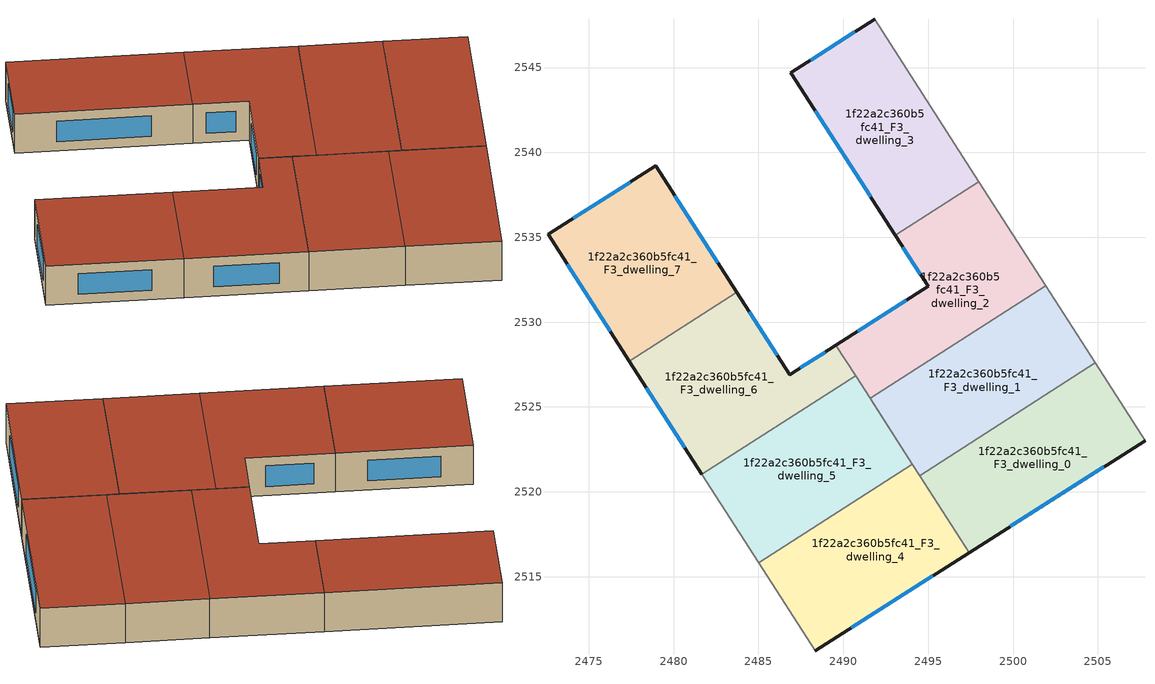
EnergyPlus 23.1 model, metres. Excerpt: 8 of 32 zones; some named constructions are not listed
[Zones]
1f22a2c360b5fc41_F3_dwelling_0
 floor to 1f22a2c360b5fc41_F2_dwelling_0 (EU_floor_Construction): 2504.84,2527.59 2507.77,2523.02 2497.41,2516.42 2494.5,2520.96 z9
 wall outside (EU_wall_Construction): 2497.41,2516.42 2507.77,2523.02 z9:12
 wall to 1f22a2c360b5fc41_F3_dwelling_1 (EU_wall_Construction): 2504.84,2527.59 2494.5,2520.96 z9:12
 wall adiabatic (EU_wall_Construction): 2507.77,2523.02 2504.84,2527.59 z9:12
 wall to 1f22a2c360b5fc41_F3_dwelling_4 (EU_wall_Construction): 2494.5,2520.96 2497.41,2516.42 z9:12
 window (EU_Window_Construction): 2499.84,2517.97 2505.34,2521.47 z9.7:11.3
 roof outside (EU_roof_Construction): 2507.77,2523.02 2504.84,2527.59 2494.5,2520.96 2497.41,2516.42 z12
1f22a2c360b5fc41_F3_dwelling_1
 floor to 1f22a2c360b5fc41_F2_dwelling_1 (EU_floor_Construction): 2501.92,2532.15 2504.84,2527.59 2494.5,2520.96 2491.57,2525.51 z9
 wall to 1f22a2c360b5fc41_F3_dwelling_2 (EU_wall_Construction): 2501.92,2532.15 2491.57,2525.51 z9:12
 wall adiabatic (EU_wall_Construction): 2504.84,2527.59 2501.92,2532.15 z9:12
 wall to 1f22a2c360b5fc41_F3_dwelling_5 (EU_wall_Construction): 2491.57,2525.51 2494.06,2521.64 z9:12
 wall to 1f22a2c360b5fc41_F3_dwelling_4 (EU_wall_Construction): 2494.06,2521.64 2494.5,2520.96 z9:12
 roof outside (EU_roof_Construction): 2504.84,2527.59 2501.92,2532.15 2491.57,2525.51 2494.5,2520.96 z12
1f22a2c360b5fc41_F3_dwelling_2
 floor to 1f22a2c360b5fc41_F2_dwelling_2 (EU_floor_Construction): 2497.98,2538.28 2501.92,2532.15 2491.57,2525.51 2489.57,2528.64 2494.99,2532.1 2493.05,2535.12 z9
 wall outside (EU_wall_Construction): 2493.05,2535.12 2494.99,2532.1 2489.57,2528.64 z9:12
 wall to 1f22a2c360b5fc41_F3_dwelling_3 (EU_wall_Construction): 2497.98,2538.28 2493.05,2535.12 z9:12
 wall adiabatic (EU_wall_Construction): 2501.92,2532.15 2497.98,2538.28 z9:12
 wall to 1f22a2c360b5fc41_F3_dwelling_6 (EU_wall_Construction): 2489.57,2528.64 2490.72,2526.84 z9:12
 wall to 1f22a2c360b5fc41_F3_dwelling_5 (EU_wall_Construction): 2490.72,2526.84 2491.57,2525.51 z9:12
 window (EU_Window_Construction): 2493.72,2531.29 2490.84,2529.45 / 2493.51,2534.41 2494.54,2532.81 z9.7:11.3
 roof outside (EU_roof_Construction): 2501.92,2532.15 2497.98,2538.28 2493.05,2535.12 2494.99,2532.1 2489.57,2528.64 2491.57,2525.51 z12
1f22a2c360b5fc41_F3_dwelling_3
 floor to 1f22a2c360b5fc41_F2_dwelling_3 (EU_floor_Construction): 2491.84,2547.85 2497.98,2538.28 2493.05,2535.12 2486.91,2544.7 z9
 wall outside (EU_wall_Construction): 2491.84,2547.85 2486.91,2544.7 2493.05,2535.12 z9:12
 wall adiabatic (EU_wall_Construction): 2497.98,2538.28 2491.84,2547.85 z9:12
 window (EU_Window_Construction): 2488.35,2542.45 2491.61,2537.37 / 2490.68,2547.11 2488.07,2545.44 z9.7:11.3
 roof outside (EU_roof_Construction): 2497.98,2538.28 2491.84,2547.85 2486.91,2544.7 2493.05,2535.12 z12
1f22a2c360b5fc41_F3_dwelling_4
 floor to 1f22a2c360b5fc41_F2_dwelling_4 (EU_floor_Construction): 2494.06,2521.63 2491.61,2525.46 2497.41,2516.42 2488.34,2510.64 2485.01,2515.83 z9
 wall outside (EU_wall_Construction): 2488.34,2510.64 2497.41,2516.42 z9:12
 wall adiabatic (EU_wall_Construction): 2485.01,2515.83 2488.34,2510.64 / 2491.61,2525.46 2494.06,2521.64 2491.61,2525.46 z9:12
 wall to 1f22a2c360b5fc41_F3_dwelling_5 (EU_wall_Construction): 2494.06,2521.63 2485.01,2515.83 z9:12
 window (EU_Window_Construction): 2490.47,2511.99 2495.28,2515.06 z9.7:11.3
 roof outside (EU_roof_Construction): 2497.41,2516.42 2491.61,2525.46 2494.06,2521.63 2485.01,2515.83 2488.34,2510.64 z12
1f22a2c360b5fc41_F3_dwelling_5
 floor to 1f22a2c360b5fc41_F2_dwelling_5 (EU_floor_Construction): 2490.72,2526.84 2494.06,2521.63 2485.01,2515.83 2481.67,2521.03 z9
 wall to 1f22a2c360b5fc41_F3_dwelling_6 (EU_wall_Construction): 2490.72,2526.84 2481.67,2521.03 z9:12
 wall adiabatic (EU_wall_Construction): 2481.67,2521.03 2485.01,2515.83 z9:12
 roof outside (EU_roof_Construction): 2494.06,2521.63 2490.72,2526.84 2481.67,2521.03 2485.01,2515.83 z12
1f22a2c360b5fc41_F3_dwelling_6
 floor to 1f22a2c360b5fc41_F2_dwelling_6 (EU_floor_Construction): 2489.57,2528.64 2490.72,2526.84 2481.67,2521.03 2477.39,2527.71 2483.71,2531.76 2486.83,2526.9 z9
 wall outside (EU_wall_Construction): 2477.39,2527.71 2481.67,2521.03 / 2489.57,2528.64 2486.83,2526.9 2483.71,2531.76 z9:12
 wall to 1f22a2c360b5fc41_F3_dwelling_7 (EU_wall_Construction): 2483.71,2531.76 2477.39,2527.71 z9:12
 window (EU_Window_Construction): 2478.39,2526.14 2480.66,2522.6 / 2486.1,2528.04 2484.44,2530.62 / 2488.92,2528.23 2487.48,2527.31 z9.7:11.3
 roof outside (EU_roof_Construction): 2490.72,2526.84 2489.57,2528.64 2486.83,2526.9 2483.71,2531.76 2477.39,2527.71 2481.67,2521.03 z12
1f22a2c360b5fc41_F3_dwelling_7
 floor to 1f22a2c360b5fc41_F2_dwelling_7 (EU_floor_Construction): 2478.94,2539.2 2483.71,2531.76 2477.39,2527.71 2472.6,2535.17 z9
 wall outside (EU_wall_Construction): 2483.71,2531.76 2478.94,2539.2 2472.6,2535.17 2477.39,2527.71 z9:12
 window (EU_Window_Construction): 2477.45,2538.25 2474.09,2536.11 / 2482.59,2533.51 2480.06,2537.45 / 2473.72,2533.41 2476.26,2529.46 z9.7:11.3
 roof outside (EU_roof_Construction): 2483.71,2531.76 2478.94,2539.2 2472.6,2535.17 2477.39,2527.71 z12
[HVACTEMPLATE:THERMOSTAT] Constant Heating Setpoint=20; Constant Cooling Setpoint=50
EU_HeatOnly_1f22a2c360b5fc41_F0_dwelling_0; EU_HeatOnly_1f22a2c360b5fc41_F0_dwelling_1; EU_HeatOnly_1f22a2c360b5fc41_F0_dwelling_2; EU_HeatOnly_1f22a2c360b5fc41_F0_dwelling_3; EU_HeatOnly_1f22a2c360b5fc41_F0_dwelling_4; EU_HeatOnly_1f22a2c360b5fc41_F0_dwelling_5; EU_HeatOnly_1f22a2c360b5fc41_F0_dwelling_6; EU_HeatOnly_1f22a2c360b5fc41_F0_dwelling_7; EU_HeatOnly_1f22a2c360b5fc41_F1_dwelling_0; EU_HeatOnly_1f22a2c360b5fc41_F1_dwelling_1; EU_HeatOnly_1f22a2c360b5fc41_F1_dwelling_2; EU_HeatOnly_1f22a2c360b5fc41_F1_dwelling_3; EU_HeatOnly_1f22a2c360b5fc41_F1_dwelling_4; EU_HeatOnly_1f22a2c360b5fc41_F1_dwelling_5; EU_HeatOnly_1f22a2c360b5fc41_F1_dwelling_6; EU_HeatOnly_1f22a2c360b5fc41_F1_dwelling_7; EU_HeatOnly_1f22a2c360b5fc41_F2_dwelling_0; EU_HeatOnly_1f22a2c360b5fc41_F2_dwelling_1; EU_HeatOnly_1f22a2c360b5fc41_F2_dwelling_2; EU_HeatOnly_1f22a2c360b5fc41_F2_dwelling_3; EU_HeatOnly_1f22a2c360b5fc41_F2_dwelling_4; EU_HeatOnly_1f22a2c360b5fc41_F2_dwelling_5; EU_HeatOnly_1f22a2c360b5fc41_F2_dwelling_6; EU_HeatOnly_1f22a2c360b5fc41_F2_dwelling_7; EU_HeatOnly_1f22a2c360b5fc41_F3_dwelling_0; EU_HeatOnly_1f22a2c360b5fc41_F3_dwelling_1; EU_HeatOnly_1f22a2c360b5fc41_F3_dwelling_2; EU_HeatOnly_1f22a2c360b5fc41_F3_dwelling_3; EU_HeatOnly_1f22a2c360b5fc41_F3_dwelling_4; EU_HeatOnly_1f22a2c360b5fc41_F3_dwelling_5; EU_HeatOnly_1f22a2c360b5fc41_F3_dwelling_6; EU_HeatOnly_1f22a2c360b5fc41_F3_dwelling_7
[SCHEDULE:CONSTANT]
Name | Hourly Value
EU_AlwaysOn | 1
EU_CoolingOff | 0
[SCHEDULE:FILE] Column Number=1; Rows to Skip at Top=0; Number of Hours of Data=8760; Column Separator=Comma; Interpolate to Timestep=No; Minutes per Item=60; Adjust Schedule for Daylight Savings=Yes
Name | File
EU_Step8_GainSchedule_1f22a2c360b5fc41_F1_dwelling_6_f000 | ../../schedules/1f22a2c360b5fc41/1f22a2c360b5fc41_F1_dwelling_6_f000_gain.csv
EU_Step8_GainSchedule_1f22a2c360b5fc41_F1_dwelling_7_f000 | ../../schedules/1f22a2c360b5fc41/1f22a2c360b5fc41_F1_dwelling_7_f000_gain.csv
EU_Step8_GainSchedule_1f22a2c360b5fc41_F2_dwelling_0_f000 | ../../schedules/1f22a2c360b5fc41/1f22a2c360b5fc41_F2_dwelling_0_f000_gain.csv
EU_Step8_GainSchedule_1f22a2c360b5fc41_F2_dwelling_1_f000 | ../../schedules/1f22a2c360b5fc41/1f22a2c360b5fc41_F2_dwelling_1_f000_gain.csv
EU_Step8_GainSchedule_1f22a2c360b5fc41_F2_dwelling_2_f000 | ../../schedules/1f22a2c360b5fc41/1f22a2c360b5fc41_F2_dwelling_2_f000_gain.csv
EU_Step8_GainSchedule_1f22a2c360b5fc41_F2_dwelling_3_f000 | ../../schedules/1f22a2c360b5fc41/1f22a2c360b5fc41_F2_dwelling_3_f000_gain.csv
EU_Step8_GainSchedule_1f22a2c360b5fc41_F2_dwelling_4_f000 | ../../schedules/1f22a2c360b5fc41/1f22a2c360b5fc41_F2_dwelling_4_f000_gain.csv
EU_Step8_GainSchedule_1f22a2c360b5fc41_F2_dwelling_5_f000 | ../../schedules/1f22a2c360b5fc41/1f22a2c360b5fc41_F2_dwelling_5_f000_gain.csv
EU_Step8_GainSchedule_1f22a2c360b5fc41_F2_dwelling_6_f000 | ../../schedules/1f22a2c360b5fc41/1f22a2c360b5fc41_F2_dwelling_6_f000_gain.csv
EU_Step8_GainSchedule_1f22a2c360b5fc41_F2_dwelling_7_f000 | ../../schedules/1f22a2c360b5fc41/1f22a2c360b5fc41_F2_dwelling_7_f000_gain.csv
EU_Step8_GainSchedule_1f22a2c360b5fc41_F3_dwelling_0_f000 | ../../schedules/1f22a2c360b5fc41/1f22a2c360b5fc41_F3_dwelling_0_f000_gain.csv
EU_Step8_GainSchedule_1f22a2c360b5fc41_F3_dwelling_1_f000 | ../../schedules/1f22a2c360b5fc41/1f22a2c360b5fc41_F3_dwelling_1_f000_gain.csv
EU_Step8_GainSchedule_1f22a2c360b5fc41_F3_dwelling_2_f000 | ../../schedules/1f22a2c360b5fc41/1f22a2c360b5fc41_F3_dwelling_2_f000_gain.csv
EU_Step8_GainSchedule_1f22a2c360b5fc41_F3_dwelling_3_f000 | ../../schedules/1f22a2c360b5fc41/1f22a2c360b5fc41_F3_dwelling_3_f000_gain.csv
EU_Step8_GainSchedule_1f22a2c360b5fc41_F3_dwelling_4_f000 | ../../schedules/1f22a2c360b5fc41/1f22a2c360b5fc41_F3_dwelling_4_f000_gain.csv
EU_Step8_GainSchedule_1f22a2c360b5fc41_F3_dwelling_5_f000 | ../../schedules/1f22a2c360b5fc41/1f22a2c360b5fc41_F3_dwelling_5_f000_gain.csv
EU_Step8_GainSchedule_1f22a2c360b5fc41_F3_dwelling_6_f000 | ../../schedules/1f22a2c360b5fc41/1f22a2c360b5fc41_F3_dwelling_6_f000_gain.csv
EU_Step8_GainSchedule_1f22a2c360b5fc41_F3_dwelling_7_f000 | ../../schedules/1f22a2c360b5fc41/1f22a2c360b5fc41_F3_dwelling_7_f000_gain.csv
